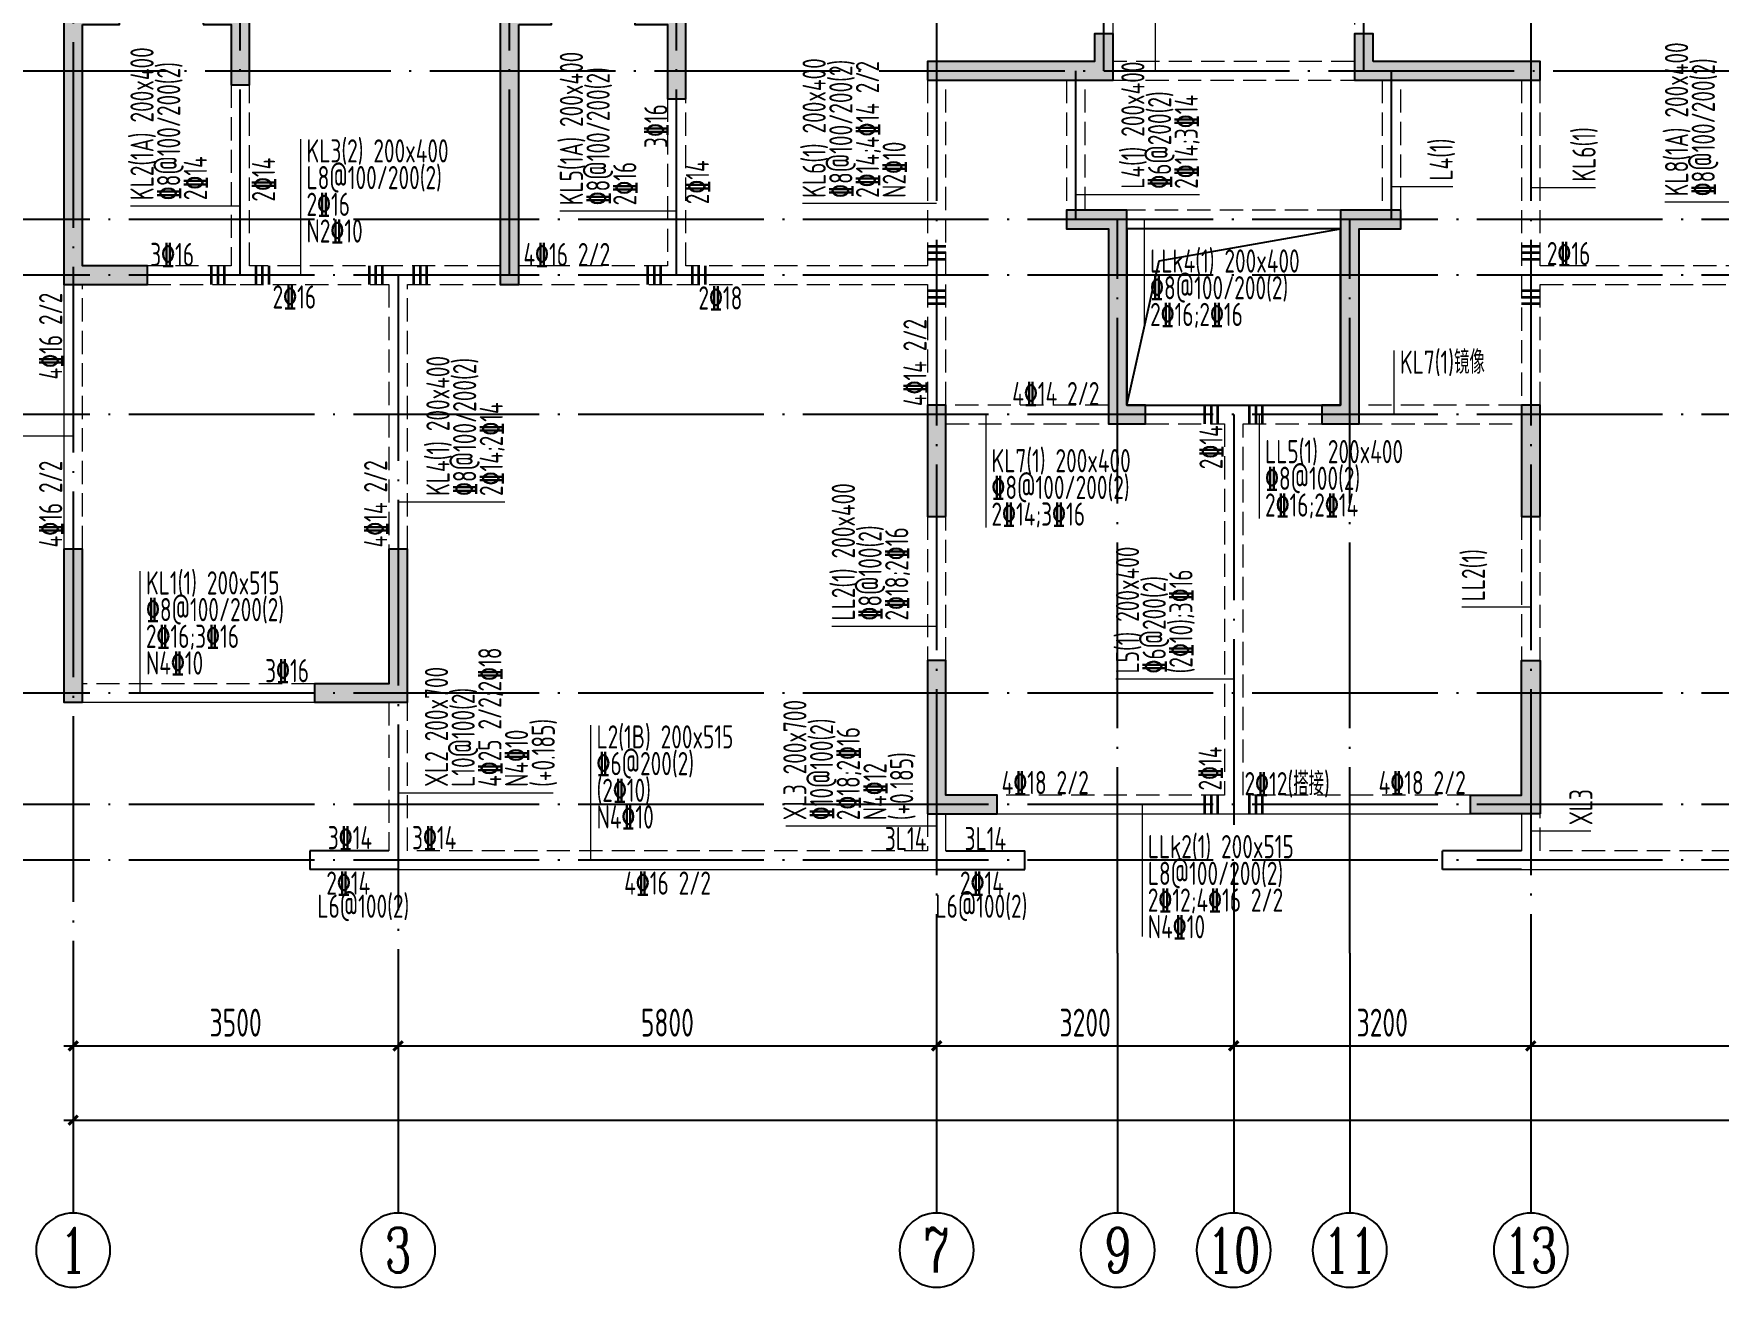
# Model space of a CAD drawing. Extents: x -1712635 to -854203, y -534641 to -21985.
# Drawn here: x -1132309 to -1114164, y -233839 to -220339 of the extents above; entities that cross this region are included whole.
import ezdxf
from ezdxf.enums import TextEntityAlignment as Align

# ---------------------------------------------------------------- set-up
doc = ezdxf.new("R2010")
doc.units = 0
doc.header["$LTSCALE"] = 1000
doc.linetypes.add('DASH', pattern=[0.35, 0.25, -0.1])
doc.linetypes.add('DOTE', pattern=[2.42, 2, -0.2, 0.02, -0.2])
doc.layers.get('0').update_dxf_attribs({"linetype": 'CONTINUOUS'})
doc.layers.get('Defpoints').update_dxf_attribs({"linetype": 'CONTINUOUS'})
for name, color, linetype in [('A-AXIS', 1, 'CONTINUOUS'), ('A-DOTE', 10, 'DOTE'), ('AXIS_NUM', 7, 'CONTINUOUS'), ('BEAM_CON', 4, 'CONTINUOUS'), ('S-D洞口', 4, 'CONTINUOUS'), ('S-L主梁线', 4, 'DASH'), ('S-L梁编号', 6, 'CONTINUOUS'), ('S-L梁配筋', 7, 'CONTINUOUS'), ('S-Q墙填充', 252, 'CONTINUOUS'), ('S-Q墙实线', 6, 'CONTINUOUS'), ('S-Y一般标注', 3, 'CONTINUOUS')]:
    doc.layers.add(name, color=color, linetype=linetype)
doc.layers.add('梁附加箍筋', color=1, linetype='CONTINUOUS', lineweight=35)
doc.styles.add('TSSD_Axis', font='complex.shx', dxfattribs={"width": 0.7, "bigfont": 'hztxt.shx'})
doc.styles.add('TSSD_DIMENSION', font='Tssdeng.shx', dxfattribs={"width": 0.7, "bigfont": 'tssdchn.shx'})
doc.styles.add('TSSD_REIN', font='tssdeng.shx', dxfattribs={"width": 0.7, "height": 300, "bigfont": 'tssdchn.shx'})
doc.dimstyles.new('TSSD_100_100', dxfattribs={"dimtxt": 300, "dimasz": 100, "dimexe": 100, "dimexo": 250, "dimgap": 100, "dimtad": 1, "dimdec": 0, "dimzin": 0, "dimdsep": 46, "dimtxsty": 'TSSD_DIMENSION', "dimblk": 'ARCHTICK', "dimcen": 0, "dimdle": 100, "dimclrt": 7, "dimadec": 0, "dimazin": 0, "dimtfac": 1, "dimtdec": 0, "dimtix": 1, "dimtmove": 2, "dimatfit": 3, "dimldrblk": 'ARCHTICK', "dimfxl": 0, "dimtolj": 1, "dimtzin": 0, "dimarcsym": 0})

# ---------------------------------------------------------------- blocks, each defined once
blk = doc.blocks.new('ts_axno')
at = {"color": 0, "linetype": 'ByBlock', "lineweight": -2}
blk.add_circle((0, 0), 0.5, dxfattribs=at)
at = {"color": 0, "linetype": 'ByBlock', "lineweight": -2, "style": 'TSSD_Axis', "width": 0.7}
blk.add_attdef('A', text='', height=0.6, dxfattribs=at).set_placement((0, 0), align=Align.MIDDLE_CENTER)
blk = doc.blocks.new('_ArchTick')
at = {"color": 0, "const_width": 0.35}
blk.add_lwpolyline([(-0.5, -0.5), (0.5, 0.5)], dxfattribs=at)
blk = doc.blocks.new('*D154')
at = {"layer": 'Defpoints', "color": 0}
for p in [(8100, 3600), (13900, 3600), (13900, 2600)]:
    blk.add_point(p, dxfattribs=at)
at = {"layer": 'S-Y一般标注', "color": 0, "lineweight": -2}
for p, q in [((8100, 3350), (8100, 2500)), ((13900, 3350), (13900, 2500)), ((8000, 2600), (14000, 2600))]:
    blk.add_line(p, q, dxfattribs=at)
at = {"layer": 'S-Y一般标注', "color": 0, "lineweight": -2, "xscale": 100, "yscale": 100, "zscale": 100, "rotation": 180}
blk.add_blockref('_ArchTick', (8100, 2600), dxfattribs=at)
at = {"layer": 'S-Y一般标注', "color": 0, "lineweight": -2, "xscale": 100, "yscale": 100, "zscale": 100}
blk.add_blockref('_ArchTick', (13900, 2600), dxfattribs=at)
at = {"layer": 'S-Y一般标注', "color": 7, "insert": (11000, 2850), "char_height": 300, "attachment_point": 5, "style": 'TSSD_DIMENSION'}
blk.add_mtext('\\A1;5800', dxfattribs=at)
blk = doc.blocks.new('*D155')
at = {"layer": 'Defpoints', "color": 0}
for p in [(17100, 3600), (20300, 3600), (20300, 2600)]:
    blk.add_point(p, dxfattribs=at)
at = {"layer": 'S-Y一般标注', "color": 0, "lineweight": -2}
for p, q in [((17100, 3350), (17100, 2500)), ((20300, 3350), (20300, 2500)), ((17000, 2600), (20400, 2600))]:
    blk.add_line(p, q, dxfattribs=at)
at = {"layer": 'S-Y一般标注', "color": 0, "lineweight": -2, "xscale": 100, "yscale": 100, "zscale": 100, "rotation": 180}
blk.add_blockref('_ArchTick', (17100, 2600), dxfattribs=at)
at = {"layer": 'S-Y一般标注', "color": 0, "lineweight": -2, "xscale": 100, "yscale": 100, "zscale": 100}
blk.add_blockref('_ArchTick', (20300, 2600), dxfattribs=at)
at = {"layer": 'S-Y一般标注', "color": 7, "insert": (18700, 2850), "char_height": 300, "attachment_point": 5, "style": 'TSSD_DIMENSION'}
blk.add_mtext('\\A1;3200', dxfattribs=at)
blk = doc.blocks.new('*D156')
at = {"layer": 'Defpoints', "color": 0}
for p in [(20300, 3600), (26100, 3600), (26100, 2600)]:
    blk.add_point(p, dxfattribs=at)
at = {"layer": 'S-Y一般标注', "color": 0, "lineweight": -2}
for p, q in [((20300, 3350), (20300, 2500)), ((26100, 3350), (26100, 2500)), ((20200, 2600), (26200, 2600))]:
    blk.add_line(p, q, dxfattribs=at)
at = {"layer": 'S-Y一般标注', "color": 0, "lineweight": -2, "xscale": 100, "yscale": 100, "zscale": 100, "rotation": 180}
blk.add_blockref('_ArchTick', (20300, 2600), dxfattribs=at)
at = {"layer": 'S-Y一般标注', "color": 0, "lineweight": -2, "xscale": 100, "yscale": 100, "zscale": 100}
blk.add_blockref('_ArchTick', (26100, 2600), dxfattribs=at)
at = {"layer": 'S-Y一般标注', "color": 7, "insert": (23200, 2850), "char_height": 300, "attachment_point": 5, "style": 'TSSD_DIMENSION'}
blk.add_mtext('\\A1;5800', dxfattribs=at)
blk = doc.blocks.new('*D162')
at = {"layer": 'Defpoints', "color": 0}
for p in [(4600, 3600), (54600, 3600), (54600, 1800)]:
    blk.add_point(p, dxfattribs=at)
at = {"layer": 'S-Y一般标注', "color": 0, "lineweight": -2}
for p, q in [((4600, 3350), (4600, 1700)), ((54600, 3350), (54600, 1700)), ((4500, 1800), (54700, 1800))]:
    blk.add_line(p, q, dxfattribs=at)
at = {"layer": 'S-Y一般标注', "color": 0, "lineweight": -2, "xscale": 100, "yscale": 100, "zscale": 100, "rotation": 180}
blk.add_blockref('_ArchTick', (4600, 1800), dxfattribs=at)
at = {"layer": 'S-Y一般标注', "color": 0, "lineweight": -2, "xscale": 100, "yscale": 100, "zscale": 100}
blk.add_blockref('_ArchTick', (54600, 1800), dxfattribs=at)
at = {"layer": 'S-Y一般标注', "color": 7, "insert": (29600, 2050), "char_height": 300, "attachment_point": 5, "style": 'TSSD_DIMENSION'}
blk.add_mtext('\\A1;50000', dxfattribs=at)
blk = doc.blocks.new('*D163')
at = {"layer": 'Defpoints', "color": 0}
for p in [(13900, 3600), (17100, 3600), (17100, 2600)]:
    blk.add_point(p, dxfattribs=at)
at = {"layer": 'S-Y一般标注', "color": 0, "lineweight": -2}
for p, q in [((13900, 3350), (13900, 2500)), ((17100, 3350), (17100, 2500)), ((13800, 2600), (17200, 2600))]:
    blk.add_line(p, q, dxfattribs=at)
at = {"layer": 'S-Y一般标注', "color": 0, "lineweight": -2, "xscale": 100, "yscale": 100, "zscale": 100, "rotation": 180}
blk.add_blockref('_ArchTick', (13900, 2600), dxfattribs=at)
at = {"layer": 'S-Y一般标注', "color": 0, "lineweight": -2, "xscale": 100, "yscale": 100, "zscale": 100}
blk.add_blockref('_ArchTick', (17100, 2600), dxfattribs=at)
at = {"layer": 'S-Y一般标注', "color": 7, "insert": (15500, 2850), "char_height": 300, "attachment_point": 5, "style": 'TSSD_DIMENSION'}
blk.add_mtext('\\A1;3200', dxfattribs=at)
blk = doc.blocks.new('*D164')
at = {"layer": 'Defpoints', "color": 0}
for p in [(4600, 3600), (8100, 3600), (8100, 2600)]:
    blk.add_point(p, dxfattribs=at)
at = {"layer": 'S-Y一般标注', "color": 0, "lineweight": -2}
for p, q in [((4600, 3350), (4600, 2500)), ((8100, 3350), (8100, 2500)), ((4500, 2600), (8200, 2600))]:
    blk.add_line(p, q, dxfattribs=at)
at = {"layer": 'S-Y一般标注', "color": 0, "lineweight": -2, "xscale": 100, "yscale": 100, "zscale": 100, "rotation": 180}
blk.add_blockref('_ArchTick', (4600, 2600), dxfattribs=at)
at = {"layer": 'S-Y一般标注', "color": 0, "lineweight": -2, "xscale": 100, "yscale": 100, "zscale": 100}
blk.add_blockref('_ArchTick', (8100, 2600), dxfattribs=at)
at = {"layer": 'S-Y一般标注', "color": 7, "insert": (6350, 2850), "char_height": 300, "attachment_point": 5, "style": 'TSSD_DIMENSION'}
blk.add_mtext('\\A1;3500', dxfattribs=at)
blk = doc.blocks.new('20210807.15312791')
at = {"layer": 'S-Q墙填充'}
h = blk.add_hatch(color=252, dxfattribs=at)
h.dxf.hatch_style = 1
h.paths.add_polyline_path([(61116, 65940), (61516, 65940), (61516, 66140), (60916, 66140), (60916, 63140), (61816, 63140), (61816, 63340), (61116, 63340)])
h = blk.add_hatch(color=252, dxfattribs=at)
h.dxf.hatch_style = 1
h.paths.add_polyline_path([(62416, 65940), (62716, 65940), (62716, 65290), (62916, 65290), (62916, 66140), (62416, 66140)])
h = blk.add_hatch(color=252, dxfattribs=at)
h.dxf.hatch_style = 1
h.paths.add_polyline_path([(65816, 65940), (66166, 65940), (66166, 66140), (65616, 66140), (65616, 63140), (65816, 63140)])
h = blk.add_hatch(color=252, dxfattribs=at)
h.dxf.hatch_style = 1
h.paths.add_polyline_path([(67616, 66140), (67066, 66140), (67066, 65940), (67416, 65940), (67416, 65140), (67616, 65140)])
h = blk.add_hatch(color=252, dxfattribs=at)
h.dxf.hatch_style = 1
h.paths.add_polyline_path([(70216, 65340), (71816, 65340), (72216, 65340), (72216, 65840), (72016, 65840), (72016, 65540), (71816, 65540), (70216, 65540)])
h = blk.add_hatch(color=252, dxfattribs=at)
h.dxf.hatch_style = 1
h.paths.add_polyline_path([(75016, 65540), (75016, 65840), (74816, 65840), (74816, 65340), (75216, 65340), (76816, 65340), (76816, 65540), (75216, 65540)])
h = blk.add_hatch(color=252, dxfattribs=at)
h.dxf.hatch_style = 1
h.paths.add_polyline_path([(72366, 61840), (72366, 63940), (71716, 63940), (71716, 63740), (72166, 63740), (72166, 61640), (72566, 61640), (72566, 61840)])
h = blk.add_hatch(color=252, dxfattribs=at)
h.dxf.hatch_style = 1
h.paths.add_polyline_path([(74866, 61640), (74866, 63740), (75316, 63740), (75316, 63940), (74666, 63940), (74666, 61840), (74466, 61840), (74466, 61640)])
h = blk.add_hatch(color=252, dxfattribs=at)
h.dxf.hatch_style = 1
h.paths.add_polyline_path([(70416, 60640), (70416, 61840), (70216, 61840), (70216, 60640)])
h = blk.add_hatch(color=252, dxfattribs=at)
h.dxf.hatch_style = 1
h.paths.add_polyline_path([(76816, 60640), (76816, 61840), (76616, 61840), (76616, 60640)])
h = blk.add_hatch(color=252, dxfattribs=at)
h.dxf.hatch_style = 1
h.paths.add_polyline_path([(61116, 58640), (61116, 60290), (60916, 60290), (60916, 58640)])
h = blk.add_hatch(color=252, dxfattribs=at)
h.dxf.hatch_style = 1
h.paths.add_polyline_path([(64616, 60290), (64416, 60290), (64416, 58840), (63716, 58840), (63616, 58840), (63616, 58640), (63716, 58640), (64616, 58640)])
h = blk.add_hatch(color=252, dxfattribs=at)
h.dxf.hatch_style = 1
h.paths.add_polyline_path([(70216, 57440), (70966, 57440), (70966, 57640), (70416, 57640), (70416, 59090), (70216, 59090)])
h = blk.add_hatch(color=252, dxfattribs=at)
h.dxf.hatch_style = 1
h.paths.add_polyline_path([(76816, 57440), (76066, 57440), (76066, 57640), (76616, 57640), (76616, 58740), (76616, 59090), (76816, 59090), (76816, 58740)])
at = {"layer": 'BEAM_CON'}
for p, q in [((63566, 57040), (63566, 56840)), ((64416, 57040), (63566, 57040)), ((70416, 57040), (71266, 57040)), ((71266, 56840), (71266, 57040)), ((76616, 57040), (75766, 57040)), ((75766, 56840), (75766, 57040)), ((64516, 56840), (63566, 56840)), ((70316, 56840), (71266, 56840)), ((76616, 56840), (75766, 56840))]:
    blk.add_line(p, q, dxfattribs=at)
at = {"layer": 'S-D洞口', "color": 5}
blk.add_lwpolyline([(72366, 61840), (74666, 61840), (74666, 63740), (72366, 63740), (72366, 61840), (72712, 63393), (74666, 63740)], dxfattribs=at)
at = {"layer": 'S-L主梁线', "linetype": 'DASH', "lineweight": 18}
for p, q in [((72216, 65840), (72216, 66540)), ((74816, 66540), (74816, 65840)), ((74816, 65540), (72216, 65540)), ((70216, 65340), (70216, 63340)), ((70416, 63240), (70416, 65340)), ((71716, 65340), (71716, 63940)), ((71916, 63940), (71916, 65340)), ((72216, 65340), (74816, 65340)), ((75116, 65340), (75116, 63940)), ((75316, 63940), (75316, 65340)), ((76616, 65340), (76616, 63240)), ((76816, 63340), (76816, 65340)), ((62716, 65290), (62716, 63340)), ((62916, 63340), (62916, 65290)), ((67416, 65140), (67416, 63340)), ((67616, 63340), (67616, 65140)), ((74666, 63940), (72366, 63940)), ((62716, 63340), (61816, 63340)), ((64516, 63340), (62916, 63340)), ((65616, 63340), (64516, 63340)), ((67416, 63340), (65816, 63340)), ((70216, 63340), (67616, 63340)), ((79416, 63340), (76816, 63340)), ((70416, 61840), (70416, 63240)), ((76616, 63240), (76616, 61840)), ((61116, 60290), (61116, 63140)), ((61816, 63140), (62816, 63140)), ((62816, 63140), (64416, 63140)), ((64416, 63140), (64416, 60290)), ((64616, 63140), (65616, 63140)), ((64616, 60290), (64616, 63140)), ((65816, 63140), (67516, 63140)), ((67516, 63140), (70216, 63140)), ((70216, 63140), (70216, 61840)), ((76816, 63140), (79516, 63140)), ((76816, 61840), (76816, 63140)), ((72166, 61840), (70416, 61840)), ((76616, 61840), (74866, 61840)), ((70416, 61640), (72166, 61640)), ((72566, 61640), (73416, 61640)), ((73416, 61640), (73416, 57640)), ((73616, 57640), (73616, 61640)), ((73616, 61640), (74466, 61640)), ((74866, 61640), (76616, 61640)), ((70216, 60640), (70216, 59090)), ((70416, 59090), (70416, 60640)), ((76616, 60640), (76616, 59090)), ((76816, 59090), (76816, 60640)), ((63616, 58840), (61116, 58840)), ((64416, 58640), (64416, 57040)), ((64616, 57040), (64616, 58640)), ((73416, 57640), (70966, 57640)), ((76066, 57640), (73616, 57640)), ((70216, 57440), (70216, 57040)), ((76816, 57040), (76816, 57440)), ((70216, 57040), (64616, 57040)), ((82416, 57040), (76816, 57040))]:
    blk.add_line(p, q, dxfattribs=at)
at = {"layer": 'S-L主梁线', "linetype": 'ByBlock', "lineweight": 18}
for p, q in [((72366, 63740), (74666, 63740)), ((60916, 63140), (60916, 60290)), ((73516, 61840), (72566, 61840)), ((74466, 61840), (73516, 61840)), ((61116, 58640), (63616, 58640)), ((70416, 57040), (70416, 57440)), ((70966, 57440), (73516, 57440)), ((73516, 57440), (76066, 57440)), ((76616, 57440), (76616, 57040)), ((64416, 56840), (70416, 56840)), ((76616, 56840), (82616, 56840))]:
    blk.add_line(p, q, dxfattribs=at)
at = {"layer": 'S-Q墙实线'}
for points in [[(61116, 65940), (61516, 65940), (61516, 66140), (60916, 66140), (60916, 63140), (61816, 63140), (61816, 63340), (61116, 63340)], [(62416, 65940), (62716, 65940), (62716, 65290), (62916, 65290), (62916, 66140), (62416, 66140)], [(65816, 65940), (66166, 65940), (66166, 66140), (65616, 66140), (65616, 63140), (65816, 63140)], [(67616, 66140), (67066, 66140), (67066, 65940), (67416, 65940), (67416, 65140), (67616, 65140)], [(70216, 65340), (71816, 65340), (72216, 65340), (72216, 65840), (72016, 65840), (72016, 65540), (71816, 65540), (70216, 65540)], [(75016, 65540), (75016, 65840), (74816, 65840), (74816, 65340), (75216, 65340), (76816, 65340), (76816, 65540), (75216, 65540)], [(72366, 61840), (72366, 63940), (71716, 63940), (71716, 63740), (72166, 63740), (72166, 61640), (72566, 61640), (72566, 61840)], [(74866, 61640), (74866, 63740), (75316, 63740), (75316, 63940), (74666, 63940), (74666, 61840), (74466, 61840), (74466, 61640)], [(70416, 60640), (70416, 61840), (70216, 61840), (70216, 60640)], [(76816, 60640), (76816, 61840), (76616, 61840), (76616, 60640)], [(61116, 58640), (61116, 60290), (60916, 60290), (60916, 58640)], [(70216, 57440), (70966, 57440), (70966, 57640), (70416, 57640), (70416, 59090), (70216, 59090)], [(76816, 57440), (76066, 57440), (76066, 57640), (76616, 57640), (76616, 58740), (76616, 59090), (76816, 59090), (76816, 58740)]]:
    blk.add_lwpolyline(points, close=True, dxfattribs=at)
blk.add_lwpolyline([(63716, 58840), (63616, 58840), (63616, 58640), (63716, 58640), (64616, 58640), (64616, 60290), (64416, 60290), (64416, 58840), (63716, 58840)], dxfattribs=at)
blk = doc.blocks.new('20210726.16395156')
at = {"layer": 'A-AXIS'}
for p, q in [((4600, 3600), (4600, 800)), ((8100, 3600), (8100, 800)), ((13900, 3600), (13900, 800)), ((15850, 3600), (15850, 800)), ((17100, 3600), (17100, 800)), ((18350, 3600.1), (18350, 800.1)), ((20300, 3600), (20300, 800))]:
    blk.add_line(p, q, dxfattribs=at)
at = {"layer": 'A-DOTE'}
for p, q in [((4600, 18249.9), (4600, 3600)), ((6400, 10900), (6400, 18249.9)), ((9300, 10900), (9300, 18249.9)), ((11100, 10900), (11100, 18249.9)), ((15700, 13100.3), (15700, 18249.9)), ((18500, 13100.3), (18500, 18249.9)), ((13900.2, 13700), (13900, 3600)), ((20299.8, 13700), (20300, 3600)), ((3600, 13100.3), (55600, 13100.3)), ((15400, 11500), (15400, 13100)), ((18800, 11500), (18800, 13100)), ((55600, 11500), (3600, 11500)), ((15850, 3600), (15850, 11500)), ((18350, 3600.1), (18350, 11500)), ((55600, 10900), (3600, 10900)), ((8100, 10900), (8100, 3600)), ((55600, 9400), (3600, 9400)), ((17100, 9400), (17100, 3600)), ((55600, 6400), (3600, 6400)), ((55600, 5200), (3600, 5200)), ((55600, 4600), (3600, 4600))]:
    blk.add_line(p, q, dxfattribs=at)
at = {"layer": 'A-AXIS'}
ref = blk.add_blockref('ts_axno', (4600, 400), dxfattribs=dict(at, xscale=-800, yscale=800, zscale=800, rotation=180))
ref.add_attrib('1', '1', dxfattribs={"layer": 'AXIS_NUM', "height": 480, "style": 'TSSD_Axis', "width": 0.7}).set_placement((4600, 400), align=Align.MIDDLE_CENTER)
ref = blk.add_blockref('ts_axno', (8100, 400), dxfattribs=dict(at, xscale=-800, yscale=800, zscale=800, rotation=180))
ref.add_attrib('2', '3', dxfattribs={"layer": 'AXIS_NUM', "height": 480, "style": 'TSSD_Axis', "width": 0.7}).set_placement((8100, 400), align=Align.MIDDLE_CENTER)
ref = blk.add_blockref('ts_axno', (13900, 400), dxfattribs=dict(at, xscale=-800, yscale=800, zscale=800, rotation=180))
ref.add_attrib('5', '7', dxfattribs={"layer": 'AXIS_NUM', "height": 480, "style": 'TSSD_Axis', "width": 0.7}).set_placement((13900, 400), align=Align.MIDDLE_CENTER)
ref = blk.add_blockref('ts_axno', (15850, 400), dxfattribs=dict(at, xscale=-800, yscale=800, zscale=800, rotation=180))
ref.add_attrib('5', '9', dxfattribs={"layer": 'AXIS_NUM', "height": 480, "style": 'TSSD_Axis', "width": 0.7}).set_placement((15850, 400), align=Align.MIDDLE_CENTER)
ref = blk.add_blockref('ts_axno', (17100, 400), dxfattribs=dict(at, xscale=-800, yscale=800, zscale=800, rotation=180))
ref.add_attrib('8', '10', dxfattribs={"layer": 'AXIS_NUM', "height": 480, "style": 'TSSD_Axis', "width": 0.7}).set_placement((17100, 400), align=Align.MIDDLE_CENTER)
ref = blk.add_blockref('ts_axno', (18350, 400.1), dxfattribs=dict(at, xscale=-800, yscale=800, zscale=800, rotation=180))
ref.add_attrib('5', '11', dxfattribs={"layer": 'AXIS_NUM', "height": 480, "style": 'TSSD_Axis', "width": 0.7}).set_placement((18350, 400.1), align=Align.MIDDLE_CENTER)
ref = blk.add_blockref('ts_axno', (20300, 400), dxfattribs=dict(at, xscale=-800, yscale=800, zscale=800, rotation=180))
ref.add_attrib('8', '13', dxfattribs={"layer": 'AXIS_NUM', "height": 480, "style": 'TSSD_Axis', "width": 0.7}).set_placement((20300, 400), align=Align.MIDDLE_CENTER)
at = {"layer": 'S-Y一般标注'}
for base, p1, p2, picture, middle in [((54600, 1800), (4600, 3600), (54600, 3600), '*D162', (29600, 2050)), ((8100, 2600), (4600, 3600), (8100, 3600), '*D164', (6350, 2850)), ((13900, 2600), (8100, 3600), (13900, 3600), '*D154', (11000, 2850)), ((17100, 2600), (13900, 3600), (17100, 3600), '*D163', (15500, 2850)), ((20300, 2600), (17100, 3600), (20300, 3600), '*D155', (18700, 2850)), ((26100, 2600), (20300, 3600), (26100, 3600), '*D156', (23200, 2850))]:
    dim = blk.add_linear_dim(base=base, p1=p1, p2=p2, dimstyle='TSSD_100_100', dxfattribs=at)
    dim.commit()
    dim.dimension.update_dxf_attribs({"geometry": picture, "text_midpoint": middle})

msp = doc.modelspace()

# ---------------------------------------------------------------- linework, layer by layer
at = {"layer": 'S-L梁编号', "lineweight": 18}
for p, q in [((-1120226.09, -220738.68), (-1120226.09, -219226.15)), ((-1129433, -222938.95), (-1129433, -221475.77)), ((-1121083.54, -222071.5), (-1119750.36, -222071.5)), ((-1117683.6, -221983.38), (-1117024.24, -221983.38)), ((-1116183.48, -221995.19), (-1115485.69, -221995.19)), ((-1130083.46, -222194.56), (-1131267.15, -222194.56)), ((-1125383.46, -222250.07), (-1126642.14, -222250.07)), ((-1122583.46, -222169.1), (-1124027.74, -222169.1)), ((-1113383.48, -222153.46), (-1114738.52, -222153.46)), ((-1120346.56, -222338.95), (-1120346.56, -223505.94)), ((-1117656.16, -224438.95), (-1117656.16, -223751.14)), ((-1122054.99, -224438.95), (-1122054.99, -225656.23)), ((-1119108.71, -224438.95), (-1119108.71, -225558.47)), ((-1131883.47, -224671.69), (-1133446.5, -224671.69)), ((-1128383.46, -225379.99), (-1127235.42, -225379.99)), ((-1131162.35, -227438.95), (-1131162.35, -226128.19)), ((-1116183.49, -226514.37), (-1116927.23, -226514.37)), ((-1122583.46, -226720.93), (-1123713.15, -226720.93)), ((-1119383.46, -227291.14), (-1120652.23, -227291.14)), ((-1126309.14, -229238.79), (-1126309.14, -227786.5)), ((-1128383.46, -228512.45), (-1126714.82, -228512.45)), ((-1120371.21, -228638.96), (-1120371.21, -230061.84)), ((-1122583.46, -228872), (-1124206.44, -228872)), ((-1116183.49, -228924.9), (-1115538.43, -228924.9))]:
    msp.add_line(p, q, dxfattribs=at)
at = {"layer": '梁附加箍筋', "lineweight": 35}
for p, q in [((-1122483.47, -222628.95), (-1122683.47, -222628.95)), ((-1116083.48, -222628.95), (-1116283.48, -222628.95)), ((-1122483.47, -222698.95), (-1122683.47, -222698.95)), ((-1122483.47, -222768.95), (-1122683.47, -222768.95)), ((-1116083.48, -222698.95), (-1116283.48, -222698.95)), ((-1116083.48, -222768.95), (-1116283.48, -222768.95)), ((-1130393.46, -223038.95), (-1130393.46, -222838.95)), ((-1130323.46, -223038.95), (-1130323.46, -222838.95)), ((-1130253.46, -223038.95), (-1130253.46, -222838.95)), ((-1129913.46, -223038.95), (-1129913.46, -222838.95)), ((-1129843.46, -223038.95), (-1129843.46, -222838.95)), ((-1129773.46, -223038.95), (-1129773.46, -222838.95)), ((-1128693.46, -223038.95), (-1128693.46, -222838.95)), ((-1128623.46, -223038.95), (-1128623.46, -222838.95)), ((-1128553.46, -223038.95), (-1128553.46, -222838.95)), ((-1128213.46, -223038.95), (-1128213.46, -222838.95)), ((-1128143.46, -223038.95), (-1128143.46, -222838.95)), ((-1128073.46, -223038.95), (-1128073.46, -222838.95)), ((-1125693.46, -223038.95), (-1125693.46, -222838.95)), ((-1125623.46, -223038.95), (-1125623.46, -222838.95)), ((-1125553.46, -223038.95), (-1125553.46, -222838.95)), ((-1125213.46, -223038.95), (-1125213.46, -222838.95)), ((-1125143.46, -223038.95), (-1125143.46, -222838.95)), ((-1125073.46, -223038.95), (-1125073.46, -222838.95)), ((-1122483.47, -223108.95), (-1122683.47, -223108.95)), ((-1122483.47, -223178.95), (-1122683.47, -223178.95)), ((-1116083.48, -223108.95), (-1116283.48, -223108.95)), ((-1116083.48, -223178.95), (-1116283.48, -223178.95)), ((-1122483.47, -223248.95), (-1122683.47, -223248.95)), ((-1116083.48, -223248.95), (-1116283.48, -223248.95)), ((-1119693.46, -224538.95), (-1119693.46, -224338.95)), ((-1119623.46, -224538.95), (-1119623.46, -224338.95)), ((-1119553.46, -224538.95), (-1119553.46, -224338.95)), ((-1119213.46, -224538.95), (-1119213.46, -224338.95)), ((-1119143.46, -224538.95), (-1119143.46, -224338.95)), ((-1119073.46, -224538.95), (-1119073.46, -224338.95)), ((-1119693.46, -228738.96), (-1119693.46, -228538.96)), ((-1119623.46, -228738.96), (-1119623.46, -228538.96)), ((-1119553.46, -228738.96), (-1119553.46, -228538.96)), ((-1119213.46, -228738.96), (-1119213.46, -228538.96)), ((-1119143.46, -228738.96), (-1119143.46, -228538.96)), ((-1119073.46, -228738.96), (-1119073.46, -228538.96))]:
    msp.add_line(p, q, dxfattribs=at)

# ---------------------------------------------------------------- block references
at = {"layer": 'A-DOTE'}
msp.add_blockref('20210726.16395156', (-1136483.47, -233839), dxfattribs=at)
at = {"layer": 'S-Q墙填充'}
msp.add_blockref('20210807.15312791', (-1192899.12, -286178.5), dxfattribs=at)

# ---------------------------------------------------------------- texts
at = {"layer": 'S-L梁编号', "color": 6, "style": 'TSSD_REIN', "width": 0.7}
for s, p in [('KL8(1A) 200x400', (-1114488.52, -222090.96)), ('KL2(1A) 200x400', (-1131017.15, -222132.06)), ('KL5(1A) 200x400', (-1126392.14, -222187.57)), ('KL6(1) 200x400', (-1123777.74, -222106.6)), ('L4(1) 200x400', (-1120344.59, -222009)), ('KL6(1)', (-1115485.69, -221932.69)), ('L4(1)', (-1117024.24, -221920.88)), ('KL4(1) 200x400', (-1127829.65, -225317.49)), ('LL2(1) 200x400', (-1123463.15, -226658.43)), ('L5(1) 200x400', (-1120402.23, -227228.64)), ('LL2(1)', (-1116677.23, -226451.87)), ('XL2 200x700', (-1127845.59, -228449.95)), ('XL3 200x700', (-1123985.28, -228809.5)), ('XL3', (-1115519.2, -228862.4))]:
    msp.add_text(s, height=250, rotation=90, dxfattribs=at).set_placement(p)
for s, p in [('KL3(2) 200x400', (-1129370.5, -221725.77)), ('LLk4(1) 200x400', (-1120284.06, -222911.71)), ('KL7(1)镜像', (-1117593.66, -224001.14)), ('KL7(1) 200x400', (-1121992.49, -225062)), ('LL5(1) 200x400', (-1119046.21, -224964.24)), ('KL1(1) 200x515', (-1131099.85, -226378.19)), ('L2(1B) 200x515', (-1126246.64, -228036.5)), ('LLk2(1) 200x515', (-1120308.71, -229218.57))]:
    msp.add_text(s, height=250, dxfattribs=at).set_placement(p)
at = {"layer": 'S-L梁配筋', "color": 7, "style": 'TSSD_REIN', "width": 0.7}
for s, p in [('%%1328@100/200(2)', (-1123490.24, -222106.6)), ('%%1328@100/200(2)', (-1114201.02, -222090.96)), ('%%1328@100/200(2)', (-1130729.65, -222132.06)), ('%%1328@100/200(2)', (-1126104.64, -222187.57)), ('%%1326@200(2)', (-1120057.09, -222009)), ('3%%13216', (-1125482.27, -221569.42)), ('N2%%13210', (-1122915.24, -222106.6)), ('2%%13214', (-1130442.15, -222132.06)), ('2%%13216', (-1125817.14, -222187.57)), ('4%%13216 2/2', (-1132001.01, -224062.48)), ('4%%13214 2/2', (-1122691.75, -224349.21)), ('%%1328@100/200(2)', (-1127542.15, -225317.49)), ('2%%13214;2%%13214', (-1127254.65, -225317.49)), ('4%%13216 2/2', (-1132001.01, -225871.3)), ('4%%13214 2/2', (-1128501.01, -225871.3)), ('%%1328@100(2)', (-1123175.65, -226658.43)), ('2%%13218;2%%13216', (-1122888.15, -226658.43)), ('%%1326@200(2)', (-1120114.73, -227228.64)), ('(2%%13210);3%%13216', (-1119827.23, -227228.64)), ('4%%13225 2/2;2%%13218', (-1127270.59, -228449.95)), ('L10@100(2)', (-1127558.09, -228449.95)), ('N4%%13210', (-1126983.09, -228449.95)), ('(+0.185)', (-1126695.59, -228449.95)), ('%%13210@100(2)', (-1123697.78, -228809.5)), ('2%%13214', (-1119512.36, -228488.96)), ('N4%%13212', (-1123122.78, -228809.5)), ('(+0.185)', (-1122835.28, -228809.5))]:
    msp.add_text(s, height=250, rotation=90, dxfattribs=at).set_placement(p)
at = {"layer": 'S-L梁配筋', "color": 1, "style": 'TSSD_REIN', "width": 0.7}
for s, p in [('2%%13214;4%%13214 2/2', (-1123202.74, -222106.6)), ('2%%13214;3%%13214', (-1119769.59, -222009)), ('2%%13218;2%%13216', (-1123410.28, -228809.5))]:
    msp.add_text(s, height=250, rotation=90, dxfattribs=at).set_placement(p)
at = {"layer": 'S-L梁配筋', "color": 7, "style": 'TSSD_REIN', "width": 0.7}
for p in [(-1129708.63, -221910.62), (-1125035.06, -221938.95)]:
    msp.add_text('2%%13214', height=250, rotation=90, dxfattribs=at).set_placement(p, align=Align.CENTER)
for s, p in [('L8@100/200(2)', (-1129370.5, -222013.27)), ('2%%13216', (-1129370.5, -222300.77)), ('N2%%13210', (-1129370.5, -222588.27)), ('3%%13216', (-1131053.19, -222841.52)), ('4%%13216 2/2', (-1127033.46, -222841.52)), ('%%1328@100/200(2)', (-1120284.06, -223199.21)), ('2%%13216', (-1129735.65, -223298.73)), ('2%%13218', (-1125149.33, -223309)), ('2%%13216;2%%13216', (-1120284.06, -223486.71)), ('4%%13214 2/2', (-1121768.92, -224339.3)), ('%%1328@100(2)', (-1119046.21, -225251.74)), ('%%1328@100/200(2)', (-1121992.49, -225349.5)), ('2%%13214;3%%13216', (-1121992.49, -225637)), ('%%1328@100/200(2)', (-1131099.85, -226665.69)), ('2%%13216;3%%13216', (-1131099.85, -226953.19)), ('N4%%13210', (-1131099.85, -227240.69)), ('3%%13216', (-1129815.42, -227323.14)), ('%%1326@200(2)', (-1126246.64, -228324)), ('(2%%13210)', (-1126246.64, -228611.5)), ('2%%13212(搭接)', (-1119266.95, -228539.88)), ('N4%%13210', (-1126246.64, -228899)), ('3%%13214', (-1129140.46, -229121.92)), ('3%%13214', (-1128233.46, -229121.92)), ('L8@100/200(2)', (-1120308.71, -229506.07)), ('2%%13214', (-1129156.95, -229610.78)), ('4%%13216 2/2', (-1125948.33, -229610.78)), ('2%%13214', (-1122332.03, -229610.78)), ('2%%13212;4%%13216 2/2', (-1120308.71, -229793.57)), ('N4%%13210', (-1120308.71, -230081.07))]:
    msp.add_text(s, height=250, dxfattribs=at).set_placement(p)
for s, p in [('2%%13216', (-1115542.2, -222831.32)), ('3L14', (-1122693.78, -229131.33)), ('3L14', (-1121834.51, -229131.33))]:
    msp.add_text(s, height=250, dxfattribs=at).set_placement(p, align=Align.RIGHT)
msp.add_text('2%%13214', height=250, rotation=90, dxfattribs=at).set_placement((-1119503.23, -224556.15), align=Align.RIGHT)
at = {"layer": 'S-L梁配筋', "color": 1, "style": 'TSSD_REIN', "width": 0.7}
for s, p in [('2%%13216;2%%13214', (-1119046.21, -225539.24)), ('4%%13218 2/2', (-1121883.47, -228529.06))]:
    msp.add_text(s, height=250, dxfattribs=at).set_placement(p)
msp.add_text('4%%13218 2/2', height=250, rotation=360, dxfattribs=at).set_placement((-1116883.48, -228529.06), align=Align.RIGHT)
at = {"layer": 'S-L梁配筋', "color": 7, "style": 'TSSD_REIN', "width": 0.7}
for p in [(-1128758.47, -229609.94), (-1122100.96, -229609.94)]:
    msp.add_text('L6@100(2)', height=250, dxfattribs=at).set_placement(p, align=Align.TOP_CENTER)

doc.saveas('drawing.dxf')
